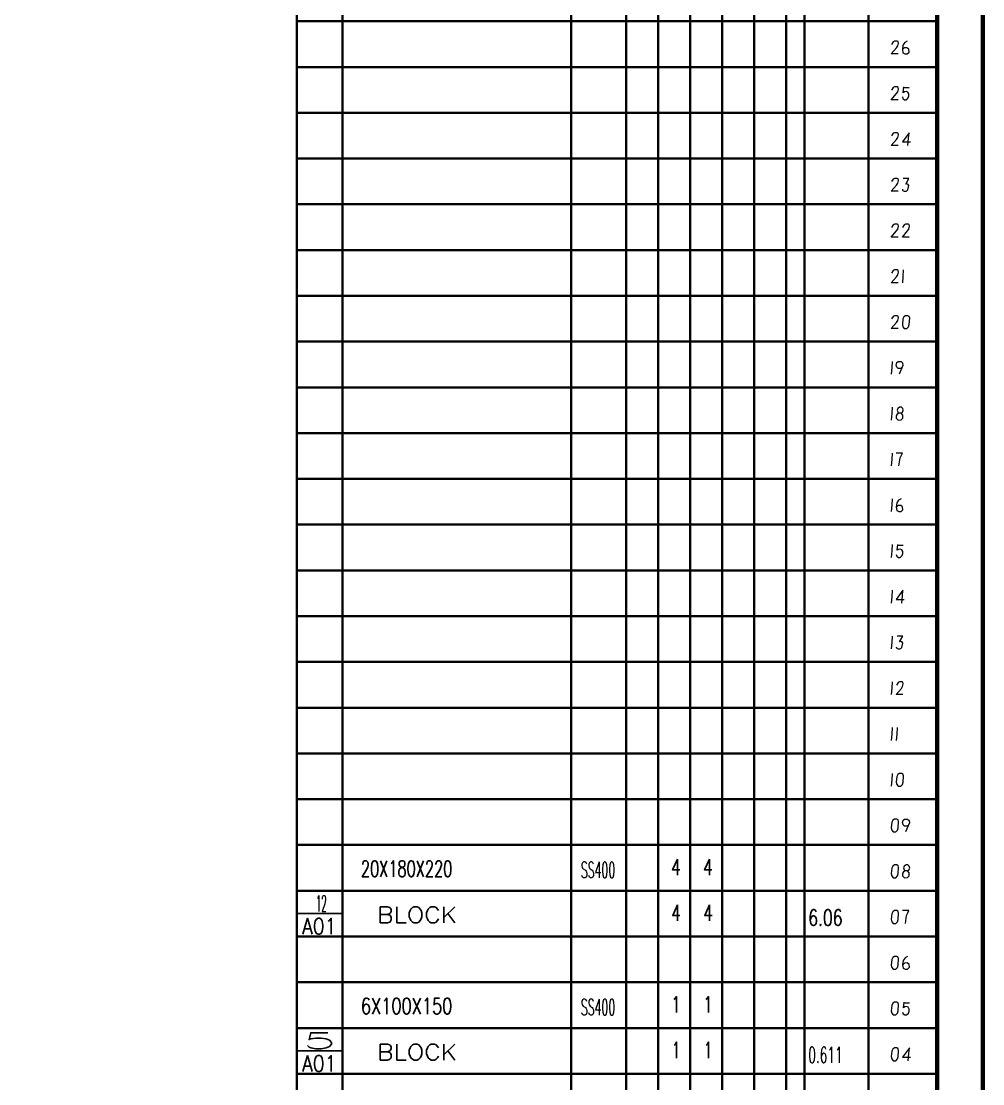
# Model space of a CAD drawing. Header units: millimetres. Extents: x 1333 to 104182, y -62616 to -5704.
# Drawn here: x 43366.6 to 43576.9, y -62389 to -62156.8 of the extents above; entities that cross this region are included whole.
import ezdxf
from ezdxf.enums import TextEntityAlignment as Align

# ---------------------------------------------------------------- set-up
doc = ezdxf.new("R2010")
doc.units = ezdxf.units.MM
doc.header["$LTSCALE"] = 0.5
for name, color, linetype in [('08', 1, 'Continuous'), ('11', 3, 'Continuous'), ('SHM_LABEL', 40, 'Continuous')]:
    doc.layers.add(name, color=color, linetype=linetype)
doc.styles.get("Standard").update_dxf_attribs({"font": 'simplex.shx'})

# ---------------------------------------------------------------- blocks, each defined once
blk = doc.blocks.new('D')
at = {"color": 7, "lineweight": 35, "ltscale": 0.25}
for p, q in [((54076.08, -14049.04), (54076.08, -14069.04)), ((54096.08, -14049.04), (54096.08, -14069.04)), ((54196.08, -14049.04), (54196.08, -14069.04)), ((54220.08, -14049.04), (54220.08, -14069.04)), ((54234.08, -14069.04), (54234.08, -14049.04)), ((54248.08, -14069.04), (54248.08, -14049.04)), ((54262.08, -14069.04), (54262.08, -14049.04)), ((54276.08, -14049.04), (54276.08, -14069.04)), ((54290.08, -14069.04), (54290.08, -14049.04)), ((54298.08, -14069.04), (54298.08, -14049.04)), ((54326.08, -14049.04), (54326.08, -14069.04))]:
    blk.add_line(p, q, dxfattribs=at)
at = {"color": 7, "lineweight": 35}
for p, q in [((54356.08, -14049.04), (54076.08, -14049.04)), ((54356.08, -14069.04), (54076.08, -14069.04))]:
    blk.add_line(p, q, dxfattribs=at)
blk = doc.blocks.new('arwear')
at = {"layer": '08', "color": 3, "xscale": 0.5, "yscale": 0.5, "zscale": 0.5}
for p in [(26347.04, -5282.51), (26347.04, -5292.51), (26347.04, -5302.51), (26347.04, -5312.51), (26347.04, -5322.51), (26347.04, -5332.51), (26347.04, -5342.51), (26347.04, -5352.51), (26347.04, -5362.51), (26347.04, -5372.51), (26347.04, -5382.51), (26347.04, -5392.51), (26347.04, -5402.51), (26347.04, -5412.51), (26347.04, -5422.51), (26347.04, -5432.51), (26347.04, -5442.51), (26347.04, -5452.51), (26347.04, -5462.51), (26347.04, -5472.51), (26347.04, -5482.51), (26347.04, -5492.51), (26347.04, -5502.51), (26347.04, -5512.51), (26347.04, -5522.51), (26347.04, -5532.51), (26347.04, -5542.51), (26347.04, -5552.51), (26347.04, -5562.51), (26347.04, -5572.51), (26347.04, -5582.51), (26347.04, -5592.51)]:
    blk.add_blockref('D', p, dxfattribs=at)
blk = doc.blocks.new('999')
at = {"color": 7, "lineweight": 70}
for p, q in [((75924.98, -10161.12), (75924.98, -11943.12)), ((75894.98, -10191.12), (75894.98, -11913.12))]:
    blk.add_line(p, q, dxfattribs=at)
at = {"color": 7, "lineweight": 35, "ltscale": 0.25}
for p, q in [((75474.98, -10491.12), (75474.98, -10671.12)), ((75504.98, -10491.12), (75504.98, -10671.12)), ((75654.98, -10491.12), (75654.98, -10671.12)), ((75690.98, -10491.12), (75690.98, -10671.12)), ((75711.98, -10671.12), (75711.98, -10491.12)), ((75732.98, -10671.12), (75732.98, -10491.12)), ((75753.98, -10671.12), (75753.98, -10491.12)), ((75774.98, -10491.12), (75774.98, -10671.12)), ((75795.98, -10671.12), (75795.98, -10491.12)), ((75807.98, -10671.12), (75807.98, -10491.12)), ((75849.98, -10611.12), (75849.98, -10641.12)), ((75894.98, -10641.12), (75894.98, -10611.12)), ((75474.98, -10641.12), (75474.98, -10821.12)), ((75474.98, -10641.12), (75474.98, -10821.12)), ((75504.98, -10641.12), (75504.98, -10821.12)), ((75504.98, -10641.12), (75504.98, -10821.12)), ((75654.98, -10641.12), (75654.98, -10821.12)), ((75654.98, -10641.12), (75654.98, -10821.12)), ((75690.98, -10641.12), (75690.98, -10821.12)), ((75690.98, -10641.12), (75690.98, -10821.12)), ((75711.98, -10821.12), (75711.98, -10641.12)), ((75711.98, -10821.12), (75711.98, -10641.12)), ((75732.98, -10821.12), (75732.98, -10641.12)), ((75732.98, -10821.12), (75732.98, -10641.12)), ((75753.98, -10821.12), (75753.98, -10641.12)), ((75753.98, -10821.12), (75753.98, -10641.12)), ((75774.98, -10641.12), (75774.98, -10821.12)), ((75774.98, -10641.12), (75774.98, -10821.12)), ((75795.98, -10821.12), (75795.98, -10641.12)), ((75807.98, -10821.12), (75807.98, -10641.12)), ((75849.98, -10641.12), (75849.98, -10671.12)), ((75894.98, -10671.12), (75894.98, -10641.12)), ((75849.98, -10671.12), (75849.98, -10701.12)), ((75894.98, -10701.12), (75894.98, -10671.12)), ((75849.98, -10701.12), (75849.98, -10731.12)), ((75894.98, -10731.12), (75894.98, -10701.12)), ((75474.98, -10731.12), (75474.98, -10971.12)), ((75474.98, -10731.12), (75474.98, -10971.12)), ((75474.98, -10731.12), (75474.98, -10821.12)), ((75474.98, -10731.12), (75474.98, -10761.12)), ((75474.98, -10731.12), (75474.98, -10821.12)), ((75474.98, -10731.12), (75474.98, -10761.12)), ((75504.98, -10731.12), (75504.98, -10971.12)), ((75504.98, -10731.12), (75504.98, -10971.12)), ((75504.98, -10731.12), (75504.98, -10821.12)), ((75504.98, -10731.12), (75504.98, -10761.12)), ((75504.98, -10731.12), (75504.98, -10821.12)), ((75504.98, -10731.12), (75504.98, -10761.12)), ((75654.98, -10731.12), (75654.98, -10971.12)), ((75654.98, -10731.12), (75654.98, -10971.12)), ((75654.98, -10731.12), (75654.98, -10821.12)), ((75654.98, -10731.12), (75654.98, -10761.12)), ((75654.98, -10731.12), (75654.98, -10821.12)), ((75654.98, -10731.12), (75654.98, -10761.12)), ((75690.98, -10731.12), (75690.98, -10821.12)), ((75690.98, -10731.12), (75690.98, -10821.12)), ((75711.98, -11211.12), (75711.98, -10731.12)), ((75711.98, -10821.12), (75711.98, -10731.12)), ((75711.98, -10821.12), (75711.98, -10731.12)), ((75732.98, -11211.12), (75732.98, -10731.12)), ((75732.98, -10821.12), (75732.98, -10731.12)), ((75732.98, -10821.12), (75732.98, -10731.12)), ((75753.98, -11211.12), (75753.98, -10731.12)), ((75753.98, -10821.12), (75753.98, -10731.12)), ((75753.98, -10761.12), (75753.98, -10731.12)), ((75753.98, -10821.12), (75753.98, -10731.12)), ((75753.98, -10761.12), (75753.98, -10731.12)), ((75774.98, -10731.12), (75774.98, -11211.12)), ((75774.98, -10731.12), (75774.98, -10821.12)), ((75774.98, -10731.12), (75774.98, -10821.12)), ((75795.98, -10821.12), (75795.98, -10731.12)), ((75849.98, -10731.12), (75849.98, -10761.12)), ((75894.98, -10761.12), (75894.98, -10731.12)), ((75849.98, -10761.12), (75849.98, -10791.12)), ((75894.98, -10791.12), (75894.98, -10761.12)), ((75795.98, -10821.12), (75795.98, -10791.12)), ((75849.98, -10791.12), (75849.98, -10821.12)), ((75894.98, -10821.12), (75894.98, -10791.12)), ((75474.98, -10821.12), (75474.98, -10851.12)), ((75474.98, -10821.12), (75474.98, -10851.12)), ((75474.98, -10821.12), (75474.98, -10851.12)), ((75474.98, -10821.12), (75474.98, -10851.12)), ((75504.98, -10821.12), (75504.98, -10851.12)), ((75504.98, -10821.12), (75504.98, -10851.12)), ((75504.98, -10821.12), (75504.98, -10851.12)), ((75504.98, -10821.12), (75504.98, -10851.12)), ((75654.98, -10821.12), (75654.98, -10851.12)), ((75654.98, -10821.12), (75654.98, -10851.12)), ((75654.98, -10821.12), (75654.98, -10851.12)), ((75654.98, -10821.12), (75654.98, -10851.12)), ((75690.98, -10821.12), (75690.98, -10851.12)), ((75690.98, -10821.12), (75690.98, -10851.12)), ((75690.98, -10821.12), (75690.98, -10851.12)), ((75690.98, -10821.12), (75690.98, -10851.12)), ((75711.98, -10851.12), (75711.98, -10821.12)), ((75711.98, -10851.12), (75711.98, -10821.12)), ((75711.98, -10851.12), (75711.98, -10821.12)), ((75711.98, -10851.12), (75711.98, -10821.12)), ((75732.98, -10851.12), (75732.98, -10821.12)), ((75732.98, -10851.12), (75732.98, -10821.12)), ((75732.98, -10851.12), (75732.98, -10821.12)), ((75732.98, -10851.12), (75732.98, -10821.12)), ((75753.98, -10851.12), (75753.98, -10821.12)), ((75753.98, -10851.12), (75753.98, -10821.12)), ((75753.98, -10851.12), (75753.98, -10821.12)), ((75753.98, -10851.12), (75753.98, -10821.12)), ((75774.98, -10821.12), (75774.98, -10851.12)), ((75774.98, -10821.12), (75774.98, -10851.12)), ((75774.98, -10821.12), (75774.98, -10851.12)), ((75774.98, -10821.12), (75774.98, -10851.12)), ((75795.98, -10851.12), (75795.98, -10821.12)), ((75795.98, -10851.12), (75795.98, -10821.12)), ((75807.98, -11061.12), (75807.98, -10821.12)), ((75807.98, -11061.12), (75807.98, -10821.12)), ((75807.98, -10911.12), (75807.98, -10821.12)), ((75849.98, -10821.12), (75849.98, -10851.12)), ((75894.98, -10851.12), (75894.98, -10821.12)), ((75795.98, -10881.12), (75795.98, -10851.12)), ((75795.98, -10881.12), (75795.98, -10851.12)), ((75795.98, -10881.12), (75795.98, -10851.12)), ((75807.98, -10911.12), (75807.98, -10851.12)), ((75849.98, -10851.12), (75849.98, -10881.12)), ((75894.98, -10881.12), (75894.98, -10851.12)), ((75807.98, -10911.12), (75807.98, -10881.12)), ((75807.98, -10911.12), (75807.98, -10881.12)), ((75849.98, -10881.12), (75849.98, -10911.12)), ((75894.98, -10911.12), (75894.98, -10881.12)), ((75849.98, -10911.12), (75849.98, -10941.12)), ((75894.98, -10941.12), (75894.98, -10911.12)), ((75807.98, -10971.12), (75807.98, -10941.12)), ((75807.98, -10971.12), (75807.98, -10941.12)), ((75849.98, -10941.12), (75849.98, -10971.12)), ((75894.98, -10971.12), (75894.98, -10941.12)), ((75474.98, -10971.12), (75474.98, -11241.12)), ((75474.98, -10971.12), (75474.98, -11241.12)), ((75654.98, -10971.12), (75654.98, -11211.12)), ((75654.98, -10971.12), (75654.98, -11031.12)), ((75654.98, -10971.12), (75654.98, -11211.12)), ((75654.98, -10971.12), (75654.98, -11031.12)), ((75690.98, -10971.12), (75690.98, -11241.12)), ((75690.98, -10971.12), (75690.98, -11241.12)), ((75795.98, -11211.12), (75795.98, -10971.12)), ((75807.98, -11001.12), (75807.98, -10971.12)), ((75807.98, -11001.12), (75807.98, -10971.12)), ((75849.98, -10971.12), (75849.98, -11001.12)), ((75894.98, -11001.12), (75894.98, -10971.12)), ((75474.98, -11001.12), (75474.98, -11061.12)), ((75474.98, -11001.12), (75474.98, -11061.12)), ((75474.98, -11001.12), (75474.98, -11031.12)), ((75690.98, -11001.12), (75690.98, -11031.12)), ((75690.98, -11001.12), (75690.98, -11031.12)), ((75711.98, -11031.12), (75711.98, -11001.12)), ((75711.98, -11031.12), (75711.98, -11001.12)), ((75732.98, -11031.12), (75732.98, -11001.12)), ((75732.98, -11031.12), (75732.98, -11001.12)), ((75753.98, -11031.12), (75753.98, -11001.12)), ((75753.98, -11031.12), (75753.98, -11001.12)), ((75774.98, -11001.12), (75774.98, -11031.12)), ((75774.98, -11001.12), (75774.98, -11031.12)), ((75849.98, -11001.12), (75849.98, -11031.12)), ((75894.98, -11031.12), (75894.98, -11001.12)), ((75654.98, -11031.12), (75654.98, -11061.12)), ((75654.98, -11031.12), (75654.98, -11061.12)), ((75690.98, -11031.12), (75690.98, -11061.12)), ((75690.98, -11031.12), (75690.98, -11061.12)), ((75711.98, -11061.12), (75711.98, -11031.12)), ((75711.98, -11061.12), (75711.98, -11031.12)), ((75732.98, -11061.12), (75732.98, -11031.12)), ((75732.98, -11061.12), (75732.98, -11031.12)), ((75753.98, -11061.12), (75753.98, -11031.12)), ((75753.98, -11061.12), (75753.98, -11031.12)), ((75774.98, -11031.12), (75774.98, -11061.12)), ((75774.98, -11031.12), (75774.98, -11061.12)), ((75795.98, -11061.12), (75795.98, -11031.12)), ((75807.98, -11061.12), (75807.98, -11031.12)), ((75807.98, -11061.12), (75807.98, -11031.12)), ((75849.98, -11031.12), (75849.98, -11061.12)), ((75894.98, -11061.12), (75894.98, -11031.12)), ((75474.98, -11051.12), (75474.98, -11211.12)), ((75474.98, -11051.12), (75474.98, -11211.12)), ((75474.98, -11061.12), (75474.98, -11091.12)), ((75474.98, -11061.12), (75474.98, -11091.12)), ((75474.98, -11061.12), (75474.98, -11091.12)), ((75474.98, -11061.12), (75474.98, -11091.12)), ((75504.98, -11061.12), (75504.98, -11211.12)), ((75504.98, -11061.12), (75504.98, -11211.12)), ((75654.98, -11061.12), (75654.98, -11211.12)), ((75654.98, -11061.12), (75654.98, -11091.12)), ((75654.98, -11061.12), (75654.98, -11091.12)), ((75654.98, -11061.12), (75654.98, -11211.12)), ((75654.98, -11061.12), (75654.98, -11091.12)), ((75654.98, -11061.12), (75654.98, -11091.12)), ((75690.98, -11061.12), (75690.98, -11211.12)), ((75690.98, -11061.12), (75690.98, -11091.12)), ((75690.98, -11061.12), (75690.98, -11091.12)), ((75690.98, -11061.12), (75690.98, -11211.12)), ((75690.98, -11061.12), (75690.98, -11091.12)), ((75690.98, -11061.12), (75690.98, -11091.12)), ((75711.98, -11211.12), (75711.98, -11061.12)), ((75711.98, -11091.12), (75711.98, -11061.12)), ((75711.98, -11091.12), (75711.98, -11061.12)), ((75711.98, -11211.12), (75711.98, -11061.12)), ((75711.98, -11091.12), (75711.98, -11061.12)), ((75711.98, -11091.12), (75711.98, -11061.12)), ((75732.98, -11211.12), (75732.98, -11061.12)), ((75732.98, -11091.12), (75732.98, -11061.12)), ((75732.98, -11091.12), (75732.98, -11061.12)), ((75732.98, -11211.12), (75732.98, -11061.12)), ((75732.98, -11091.12), (75732.98, -11061.12)), ((75732.98, -11091.12), (75732.98, -11061.12)), ((75753.98, -11211.12), (75753.98, -11061.12)), ((75753.98, -11091.12), (75753.98, -11061.12)), ((75753.98, -11091.12), (75753.98, -11061.12)), ((75753.98, -11211.12), (75753.98, -11061.12)), ((75753.98, -11091.12), (75753.98, -11061.12)), ((75753.98, -11091.12), (75753.98, -11061.12)), ((75774.98, -11061.12), (75774.98, -11211.12)), ((75774.98, -11061.12), (75774.98, -11091.12)), ((75774.98, -11061.12), (75774.98, -11091.12)), ((75774.98, -11061.12), (75774.98, -11211.12)), ((75774.98, -11061.12), (75774.98, -11091.12)), ((75774.98, -11061.12), (75774.98, -11091.12)), ((75795.98, -11211.12), (75795.98, -11061.12)), ((75795.98, -11091.12), (75795.98, -11061.12)), ((75795.98, -11091.12), (75795.98, -11061.12)), ((75807.98, -11301.12), (75807.98, -11061.12)), ((75807.98, -11091.12), (75807.98, -11061.12)), ((75849.98, -11061.12), (75849.98, -11091.12)), ((75894.98, -11091.12), (75894.98, -11061.12)), ((75474.98, -11091.12), (75474.98, -11121.12)), ((75474.98, -11091.12), (75474.98, -11121.12)), ((75654.98, -11091.12), (75654.98, -11121.12)), ((75654.98, -11091.12), (75654.98, -11121.12)), ((75690.98, -11091.12), (75690.98, -11121.12)), ((75690.98, -11091.12), (75690.98, -11121.12)), ((75711.98, -11121.12), (75711.98, -11091.12)), ((75711.98, -11121.12), (75711.98, -11091.12)), ((75732.98, -11121.12), (75732.98, -11091.12)), ((75732.98, -11121.12), (75732.98, -11091.12)), ((75753.98, -11121.12), (75753.98, -11091.12)), ((75753.98, -11121.12), (75753.98, -11091.12)), ((75774.98, -11091.12), (75774.98, -11121.12)), ((75774.98, -11091.12), (75774.98, -11121.12)), ((75795.98, -11121.12), (75795.98, -11091.12)), ((75807.98, -11121.12), (75807.98, -11091.12)), ((75849.98, -11091.12), (75849.98, -11121.12)), ((75894.98, -11121.12), (75894.98, -11091.12)), ((75474.98, -11121.12), (75474.98, -11151.12)), ((75474.98, -11121.12), (75474.98, -11151.12)), ((75504.98, -11121.12), (75504.98, -11151.12)), ((75504.98, -11121.12), (75504.98, -11151.12)), ((75654.98, -11121.12), (75654.98, -11151.12)), ((75654.98, -11121.12), (75654.98, -11151.12)), ((75690.98, -11121.12), (75690.98, -11151.12)), ((75690.98, -11121.12), (75690.98, -11151.12)), ((75711.98, -11151.12), (75711.98, -11121.12)), ((75711.98, -11151.12), (75711.98, -11121.12)), ((75732.98, -11151.12), (75732.98, -11121.12)), ((75732.98, -11151.12), (75732.98, -11121.12)), ((75753.98, -11151.12), (75753.98, -11121.12)), ((75753.98, -11151.12), (75753.98, -11121.12)), ((75774.98, -11121.12), (75774.98, -11151.12)), ((75774.98, -11121.12), (75774.98, -11151.12)), ((75795.98, -11151.12), (75795.98, -11121.12)), ((75807.98, -11151.12), (75807.98, -11121.12)), ((75849.98, -11121.12), (75849.98, -11151.12)), ((75894.98, -11151.12), (75894.98, -11121.12)), ((75807.98, -11301.12), (75807.98, -11151.12)), ((75807.98, -11181.12), (75807.98, -11151.12)), ((75807.98, -11181.12), (75807.98, -11151.12)), ((75849.98, -11151.12), (75849.98, -11181.12)), ((75894.98, -11181.12), (75894.98, -11151.12)), ((75474.98, -11181.12), (75474.98, -11211.12)), ((75474.98, -11181.12), (75474.98, -11211.12)), ((75504.98, -11181.12), (75504.98, -11211.12)), ((75504.98, -11181.12), (75504.98, -11211.12)), ((75654.98, -11181.12), (75654.98, -11211.12)), ((75654.98, -11181.12), (75654.98, -11211.12)), ((75654.98, -11181.12), (75654.98, -11211.12)), ((75654.98, -11181.12), (75654.98, -11211.12)), ((75690.98, -11181.12), (75690.98, -11211.12)), ((75690.98, -11181.12), (75690.98, -11211.12)), ((75711.98, -11211.12), (75711.98, -11181.12)), ((75711.98, -11211.12), (75711.98, -11181.12)), ((75732.98, -11211.12), (75732.98, -11181.12)), ((75732.98, -11211.12), (75732.98, -11181.12)), ((75753.98, -11211.12), (75753.98, -11181.12)), ((75753.98, -11211.12), (75753.98, -11181.12)), ((75774.98, -11181.12), (75774.98, -11211.12)), ((75774.98, -11181.12), (75774.98, -11211.12)), ((75795.98, -11211.12), (75795.98, -11181.12)), ((75795.98, -11211.12), (75795.98, -11181.12)), ((75807.98, -11211.12), (75807.98, -11181.12)), ((75849.98, -11181.12), (75849.98, -11211.12)), ((75894.98, -11211.12), (75894.98, -11181.12)), ((75474.98, -11211.12), (75474.98, -11241.12)), ((75474.98, -11211.12), (75474.98, -11241.12)), ((75504.98, -11211.12), (75504.98, -11241.12)), ((75504.98, -11211.12), (75504.98, -11241.12)), ((75654.98, -11211.12), (75654.98, -11241.12)), ((75654.98, -11211.12), (75654.98, -11241.12)), ((75690.98, -11211.12), (75690.98, -11241.12)), ((75690.98, -11211.12), (75690.98, -11241.12)), ((75711.98, -11241.12), (75711.98, -11211.12)), ((75711.98, -11241.12), (75711.98, -11211.12)), ((75732.98, -11241.12), (75732.98, -11211.12)), ((75732.98, -11241.12), (75732.98, -11211.12)), ((75753.98, -11241.12), (75753.98, -11211.12)), ((75753.98, -11241.12), (75753.98, -11211.12)), ((75774.98, -11211.12), (75774.98, -11241.12)), ((75774.98, -11211.12), (75774.98, -11241.12)), ((75795.98, -11241.12), (75795.98, -11211.12)), ((75795.98, -11241.12), (75795.98, -11211.12)), ((75807.98, -11241.12), (75807.98, -11211.12)), ((75849.98, -11211.12), (75849.98, -11241.12)), ((75894.98, -11241.12), (75894.98, -11211.12)), ((75474.98, -11241.12), (75474.98, -11271.12)), ((75474.98, -11241.12), (75474.98, -11271.12)), ((75504.98, -11241.12), (75504.98, -11271.12)), ((75504.98, -11241.12), (75504.98, -11271.12)), ((75654.98, -11241.12), (75654.98, -11271.12)), ((75654.98, -11241.12), (75654.98, -11271.12)), ((75690.98, -11241.12), (75690.98, -11271.12)), ((75690.98, -11241.12), (75690.98, -11271.12)), ((75711.98, -11271.12), (75711.98, -11241.12)), ((75711.98, -11271.12), (75711.98, -11241.12)), ((75732.98, -11271.12), (75732.98, -11241.12)), ((75732.98, -11271.12), (75732.98, -11241.12)), ((75753.98, -11271.12), (75753.98, -11241.12)), ((75753.98, -11271.12), (75753.98, -11241.12)), ((75774.98, -11241.12), (75774.98, -11271.12)), ((75774.98, -11241.12), (75774.98, -11271.12)), ((75795.98, -11271.12), (75795.98, -11241.12)), ((75795.98, -11271.12), (75795.98, -11241.12)), ((75849.98, -11241.12), (75849.98, -11271.12)), ((75894.98, -11271.12), (75894.98, -11241.12)), ((75474.98, -11271.12), (75474.98, -11301.12)), ((75474.98, -11271.12), (75474.98, -11301.12)), ((75504.98, -11271.12), (75504.98, -11301.12)), ((75504.98, -11271.12), (75504.98, -11301.12)), ((75654.98, -11271.12), (75654.98, -11301.12)), ((75654.98, -11271.12), (75654.98, -11301.12)), ((75690.98, -11271.12), (75690.98, -11301.12)), ((75690.98, -11271.12), (75690.98, -11301.12)), ((75711.98, -11301.12), (75711.98, -11271.12)), ((75711.98, -11301.12), (75711.98, -11271.12)), ((75732.98, -11301.12), (75732.98, -11271.12)), ((75732.98, -11301.12), (75732.98, -11271.12)), ((75753.98, -11301.12), (75753.98, -11271.12)), ((75753.98, -11301.12), (75753.98, -11271.12)), ((75774.98, -11271.12), (75774.98, -11301.12)), ((75774.98, -11271.12), (75774.98, -11301.12)), ((75795.98, -11301.12), (75795.98, -11271.12)), ((75795.98, -11301.12), (75795.98, -11271.12)), ((75807.98, -11301.12), (75807.98, -11271.12)), ((75807.98, -11301.12), (75807.98, -11271.12)), ((75849.98, -11271.12), (75849.98, -11301.12)), ((75894.98, -11301.12), (75894.98, -11271.12)), ((75474.98, -11301.12), (75474.98, -11331.12)), ((75474.98, -11301.12), (75474.98, -11331.12)), ((75504.98, -11301.12), (75504.98, -11331.12)), ((75504.98, -11301.12), (75504.98, -11331.12)), ((75654.98, -11301.12), (75654.98, -11391.12)), ((75654.98, -11301.12), (75654.98, -11331.12)), ((75654.98, -11301.12), (75654.98, -11331.12)), ((75690.98, -11301.12), (75690.98, -11331.12)), ((75690.98, -11301.12), (75690.98, -11331.12)), ((75711.98, -11391.12), (75711.98, -11301.12)), ((75711.98, -11331.12), (75711.98, -11301.12)), ((75711.98, -11331.12), (75711.98, -11301.12)), ((75732.98, -11391.12), (75732.98, -11301.12)), ((75732.98, -11331.12), (75732.98, -11301.12)), ((75732.98, -11331.12), (75732.98, -11301.12)), ((75753.98, -11391.12), (75753.98, -11301.12)), ((75753.98, -11331.12), (75753.98, -11301.12)), ((75753.98, -11331.12), (75753.98, -11301.12)), ((75774.98, -11301.12), (75774.98, -11391.12)), ((75774.98, -11301.12), (75774.98, -11331.12)), ((75774.98, -11301.12), (75774.98, -11331.12)), ((75795.98, -11331.12), (75795.98, -11301.12)), ((75795.98, -11331.12), (75795.98, -11301.12)), ((75807.98, -11331.12), (75807.98, -11301.12)), ((75807.98, -11331.12), (75807.98, -11301.12)), ((75849.98, -11301.12), (75849.98, -11331.12)), ((75894.98, -11331.12), (75894.98, -11301.12)), ((75474.98, -11331.12), (75474.98, -11391.12)), ((75504.98, -11331.12), (75504.98, -11391.12)), ((75690.98, -11331.12), (75690.98, -11391.12)), ((75795.98, -11391.12), (75795.98, -11331.12)), ((75795.98, -11361.12), (75795.98, -11331.12)), ((75807.98, -11391.12), (75807.98, -11331.12)), ((75807.98, -11361.12), (75807.98, -11331.12)), ((75849.98, -11331.12), (75849.98, -11361.12)), ((75894.98, -11361.12), (75894.98, -11331.12))]:
    blk.add_line(p, q, dxfattribs=at)
at = {"color": 7, "lineweight": 35}
for p, q in [((75894.98, -10641.12), (75474.98, -10641.12)), ((75894.98, -10671.12), (75474.98, -10671.12)), ((75894.98, -10701.12), (75474.98, -10701.12)), ((75894.98, -10731.12), (75474.98, -10731.12)), ((75894.98, -10761.12), (75474.98, -10761.12)), ((75894.98, -10791.12), (75474.98, -10791.12)), ((75894.98, -10821.12), (75474.98, -10821.12)), ((75894.98, -10851.12), (75474.98, -10851.12)), ((75894.98, -10881.12), (75474.98, -10881.12)), ((75894.98, -10911.12), (75474.98, -10911.12)), ((75894.98, -10941.12), (75474.98, -10941.12)), ((75894.98, -10971.12), (75474.98, -10971.12)), ((75504.98, -10971.12), (75504.98, -11241.12)), ((75504.98, -10971.12), (75504.98, -11241.12)), ((75894.98, -11001.12), (75474.98, -11001.12)), ((75894.98, -11031.12), (75474.98, -11031.12)), ((75894.98, -11061.12), (75474.98, -11061.12)), ((75894.98, -11091.12), (75474.98, -11091.12)), ((75894.98, -11121.12), (75474.98, -11121.12)), ((75894.98, -11151.12), (75474.98, -11151.12)), ((75894.98, -11181.12), (75474.98, -11181.12)), ((75894.98, -11211.12), (75474.98, -11211.12)), ((75894.98, -11241.12), (75474.98, -11241.12)), ((75894.98, -11271.12), (75474.98, -11271.12)), ((75894.98, -11301.12), (75474.98, -11301.12)), ((75894.98, -11331.12), (75474.98, -11331.12))]:
    blk.add_line(p, q, dxfattribs=at)
at = {"color": 7, "lineweight": 13}
for points in [[(75869.39, -10662.57), (75864.98, -10662.57), (75868.34, -10658.58), (75869.18, -10657.32), (75869.6, -10655.54), (75869.39, -10654.49), (75868.86, -10654.17), (75867.08, -10654.17), (75866.13, -10654.59), (75865.08, -10656.27)], [(75875.37, -10654.17), (75873.8, -10655.12), (75872.64, -10656.9), (75872.22, -10659.63), (75872.54, -10661.84), (75873.9, -10662.57), (75875.37, -10662.57), (75876.63, -10661.31), (75876.42, -10659.42), (75875.16, -10658.48), (75873.48, -10658.58), (75872.33, -10659.74)], [(75869.39, -10692.57), (75864.98, -10692.57), (75868.34, -10688.58), (75869.18, -10687.32), (75869.6, -10685.54), (75869.39, -10684.49), (75868.86, -10684.17), (75867.08, -10684.17), (75866.13, -10684.59), (75865.08, -10686.27)], [(75872.22, -10690.68), (75872.64, -10691.84), (75873.59, -10692.57), (75874.85, -10692.57), (75876.11, -10691.31), (75876.53, -10690.05), (75876.53, -10688.69), (75875.9, -10687.53), (75874.74, -10687.11), (75873.59, -10687.32), (75872.85, -10687.95), (75873.27, -10684.17)], [(75873.27, -10684.59), (75876.74, -10684.59)], [(75869.39, -10722.57), (75864.98, -10722.57), (75868.34, -10718.58), (75869.18, -10717.32), (75869.6, -10715.54), (75869.39, -10714.49), (75868.86, -10714.17), (75867.08, -10714.17), (75866.13, -10714.59), (75865.08, -10716.27)], [(75875.9, -10722.57), (75876.32, -10717.85), (75876.63, -10714.17), (75872.22, -10720.26), (75877.47, -10720.26)], [(75869.39, -10752.57), (75864.98, -10752.57), (75868.34, -10748.58), (75869.18, -10747.32), (75869.6, -10745.54), (75869.39, -10744.49), (75868.86, -10744.17), (75867.08, -10744.17), (75866.13, -10744.59), (75865.08, -10746.27)], [(75872.22, -10751.21), (75872.43, -10751.84), (75872.75, -10752.36), (75873.38, -10752.57), (75874.64, -10752.57), (75875.16, -10752.26), (75875.9, -10751.63), (75876.53, -10748.79), (75876.11, -10748.06), (75875.27, -10747.64), (75874.43, -10747.85), (75876.53, -10744.17), (75872.75, -10744.17)], [(75869.39, -10782.57), (75864.98, -10782.57), (75868.34, -10778.58), (75869.18, -10777.32), (75869.6, -10775.54), (75869.39, -10774.49), (75868.86, -10774.17), (75867.08, -10774.17), (75866.13, -10774.59), (75865.08, -10776.27)], [(75876.63, -10782.57), (75872.22, -10782.57), (75875.58, -10778.58), (75876.42, -10777.32), (75876.84, -10775.54), (75876.63, -10774.49), (75876.11, -10774.17), (75874.32, -10774.17), (75873.38, -10774.59), (75872.33, -10776.27)], [(75869.39, -10812.57), (75864.98, -10812.57), (75868.34, -10808.58), (75869.18, -10807.32), (75869.6, -10805.54), (75869.39, -10804.49), (75868.86, -10804.17), (75867.08, -10804.17), (75866.13, -10804.59), (75865.08, -10806.27)], [(75872.85, -10804.17), (75872.54, -10808.37), (75872.22, -10812.57)], [(75869.39, -10842.57), (75864.98, -10842.57), (75868.34, -10838.58), (75869.18, -10837.32), (75869.6, -10835.54), (75869.39, -10834.49), (75868.86, -10834.17), (75867.08, -10834.17), (75866.13, -10834.59), (75865.08, -10836.27)], [(75865.61, -10864.17), (75865.29, -10868.37), (75864.98, -10872.57)], [(75872.01, -10868.27), (75870.86, -10868.69), (75869.39, -10868.69), (75868.55, -10867.85), (75868.23, -10866.48), (75868.65, -10864.91), (75869.49, -10864.17), (75871.38, -10864.17), (75872.43, -10865.12), (75872.64, -10866.69), (75870.12, -10872.57)], [(75865.61, -10894.17), (75865.29, -10898.37), (75864.98, -10902.57)], [(75871.49, -10898.06), (75872.12, -10897.74), (75872.85, -10896.38), (75872.54, -10894.91), (75871.7, -10894.17), (75870.44, -10894.17), (75869.18, -10894.91), (75868.86, -10896.17), (75869.28, -10897.32), (75869.91, -10898.06)], [(75865.61, -10924.17), (75865.29, -10928.37), (75864.98, -10932.57)], [(75870.02, -10932.57), (75870.86, -10927.43), (75871.59, -10925.54), (75872.33, -10924.17), (75868.23, -10924.17)], [(75865.61, -10954.17), (75865.29, -10958.37), (75864.98, -10962.57)], [(75871.38, -10954.17), (75869.81, -10955.12), (75868.65, -10956.9), (75868.23, -10959.63), (75868.55, -10961.84), (75869.91, -10962.57), (75871.38, -10962.57), (75872.64, -10961.31), (75872.43, -10959.42), (75871.17, -10958.48), (75869.49, -10958.58), (75868.34, -10959.74)], [(75865.61, -10984.17), (75865.29, -10988.37), (75864.98, -10992.57)], [(75868.23, -10990.68), (75868.65, -10991.84), (75869.6, -10992.57), (75870.86, -10992.57), (75872.12, -10991.31), (75872.54, -10990.05), (75872.54, -10988.69), (75871.91, -10987.53), (75870.75, -10987.11), (75869.6, -10987.32), (75868.86, -10987.95), (75869.28, -10984.17)], [(75869.28, -10984.59), (75872.75, -10984.59)], [(75865.61, -11014.17), (75865.29, -11018.37), (75864.98, -11022.57)], [(75871.91, -11022.57), (75872.33, -11017.85), (75872.64, -11014.17), (75868.23, -11020.26), (75873.48, -11020.26)], [(75865.61, -11044.17), (75865.29, -11048.37), (75864.98, -11052.57)], [(75868.23, -11051.21), (75868.44, -11051.84), (75868.76, -11052.36), (75869.39, -11052.57), (75870.65, -11052.57), (75871.17, -11052.26), (75871.91, -11051.63), (75872.54, -11048.79), (75872.12, -11048.06), (75871.28, -11047.64), (75870.44, -11047.85), (75872.54, -11044.17), (75868.76, -11044.17)], [(75865.61, -11074.17), (75865.29, -11078.37), (75864.98, -11082.57)], [(75872.64, -11082.57), (75868.23, -11082.57), (75871.59, -11078.58), (75872.43, -11077.32), (75872.85, -11075.54), (75872.64, -11074.49), (75872.12, -11074.17), (75870.33, -11074.17), (75869.39, -11074.59), (75868.34, -11076.27)], [(75865.61, -11104.17), (75865.29, -11108.37), (75864.98, -11112.57)], [(75868.86, -11104.17), (75868.55, -11108.37), (75868.23, -11112.57)], [(75865.61, -11134.17), (75865.29, -11138.37), (75864.98, -11142.57)], [(75876.21, -11168.27), (75875.06, -11168.69), (75873.59, -11168.69), (75872.75, -11167.85), (75872.43, -11166.48), (75872.85, -11164.91), (75873.69, -11164.17), (75875.58, -11164.17), (75876.63, -11165.12), (75876.84, -11166.69), (75874.32, -11172.57)], [(75875.69, -11198.06), (75876.32, -11197.74), (75877.05, -11196.38), (75876.74, -11194.91), (75875.9, -11194.17), (75874.64, -11194.17), (75873.38, -11194.91), (75873.06, -11196.17), (75873.48, -11197.32), (75874.11, -11198.06)], [(75874.22, -11232.57), (75875.06, -11227.43), (75875.79, -11225.54), (75876.53, -11224.17), (75872.43, -11224.17)], [(75875.58, -11254.17), (75874.01, -11255.12), (75872.85, -11256.9), (75872.43, -11259.63), (75872.75, -11261.84), (75874.11, -11262.57), (75875.58, -11262.57), (75876.84, -11261.31), (75876.63, -11259.42), (75875.37, -11258.48), (75873.69, -11258.58), (75872.54, -11259.74)], [(75872.43, -11290.68), (75872.85, -11291.84), (75873.8, -11292.57), (75875.06, -11292.57), (75876.32, -11291.31), (75876.74, -11290.05), (75876.74, -11288.69), (75876.11, -11287.53), (75874.95, -11287.11), (75873.8, -11287.32), (75873.06, -11287.95), (75873.48, -11284.17)], [(75873.48, -11284.59), (75876.95, -11284.59)], [(75876.11, -11322.57), (75876.53, -11317.85), (75876.84, -11314.17), (75872.43, -11320.26), (75877.68, -11320.26)]]:
    blk.add_lwpolyline(points, dxfattribs=at)
for points in [[(75875.27, -10842.57), (75876.21, -10841.42), (75876.74, -10839.95), (75877.05, -10835.75), (75876.63, -10834.7), (75875.79, -10834.17), (75874.22, -10834.17), (75873.27, -10834.91), (75872.64, -10836.27), (75872.22, -10839.84), (75872.54, -10841.42), (75873.48, -10842.57)], [(75869.49, -10902.57), (75871.38, -10902.47), (75872.54, -10901.31), (75872.54, -10899.42), (75871.49, -10898.06), (75869.91, -10898.06), (75868.86, -10898.69), (75868.23, -10899.74), (75868.23, -10901.31)], [(75871.28, -11142.57), (75872.22, -11141.42), (75872.75, -11139.95), (75873.06, -11135.75), (75872.64, -11134.7), (75871.8, -11134.17), (75870.23, -11134.17), (75869.28, -11134.91), (75868.65, -11136.27), (75868.23, -11139.84), (75868.55, -11141.42), (75869.49, -11142.57)], [(75868.02, -11172.57), (75868.97, -11171.42), (75869.49, -11169.95), (75869.81, -11165.75), (75869.39, -11164.7), (75868.55, -11164.17), (75866.97, -11164.17), (75866.03, -11164.91), (75865.4, -11166.27), (75864.98, -11169.84), (75865.29, -11171.42), (75866.24, -11172.57)], [(75868.02, -11202.57), (75868.97, -11201.42), (75869.49, -11199.95), (75869.81, -11195.75), (75869.39, -11194.7), (75868.55, -11194.17), (75866.97, -11194.17), (75866.03, -11194.91), (75865.4, -11196.27), (75864.98, -11199.84), (75865.29, -11201.42), (75866.24, -11202.57)], [(75873.69, -11202.57), (75875.58, -11202.47), (75876.74, -11201.31), (75876.74, -11199.42), (75875.69, -11198.06), (75874.11, -11198.06), (75873.06, -11198.69), (75872.43, -11199.74), (75872.43, -11201.31)], [(75868.02, -11232.57), (75868.97, -11231.42), (75869.49, -11229.95), (75869.81, -11225.75), (75869.39, -11224.7), (75868.55, -11224.17), (75866.97, -11224.17), (75866.03, -11224.91), (75865.4, -11226.27), (75864.98, -11229.84), (75865.29, -11231.42), (75866.24, -11232.57)], [(75868.02, -11262.57), (75868.97, -11261.42), (75869.49, -11259.95), (75869.81, -11255.75), (75869.39, -11254.7), (75868.55, -11254.17), (75866.97, -11254.17), (75866.03, -11254.91), (75865.4, -11256.27), (75864.98, -11259.84), (75865.29, -11261.42), (75866.24, -11262.57)], [(75868.02, -11292.57), (75868.97, -11291.42), (75869.49, -11289.95), (75869.81, -11285.75), (75869.39, -11284.7), (75868.55, -11284.17), (75866.97, -11284.17), (75866.03, -11284.91), (75865.4, -11286.27), (75864.98, -11289.84), (75865.29, -11291.42), (75866.24, -11292.57)], [(75868.02, -11322.57), (75868.97, -11321.42), (75869.49, -11319.95), (75869.81, -11315.75), (75869.39, -11314.7), (75868.55, -11314.17), (75866.97, -11314.17), (75866.03, -11314.91), (75865.4, -11316.27), (75864.98, -11319.84), (75865.29, -11321.42), (75866.24, -11322.57)]]:
    blk.add_lwpolyline(points, close=True, dxfattribs=at)
at = {"layer": '08', "color": 7}
for p, q in [((75690.98, -11001.12), (75690.98, -10851.12)), ((75795.98, -10971.12), (75795.98, -10881.12))]:
    blk.add_line(p, q, dxfattribs=at)

msp = doc.modelspace()

# ---------------------------------------------------------------- linework, layer by layer
at = {"color": 7, "lineweight": 70}
for p, q in [((43576.862, -61996.825), (43576.862, -62590.825)), ((43566.862, -62006.825), (43566.862, -62580.825))]:
    msp.add_line(p, q, dxfattribs=at)
at = {"color": 7, "lineweight": 35, "ltscale": 0.25}
for p, q in [((43566.862, -62166.825), (43566.862, -62156.825)), ((43566.862, -62176.825), (43566.862, -62166.825)), ((43566.862, -62346.825), (43566.862, -62336.825)), ((43566.862, -62356.825), (43566.862, -62346.825)), ((43566.862, -62366.825), (43566.862, -62356.825)), ((43566.862, -62376.825), (43566.862, -62366.825)), ((43566.862, -62386.825), (43566.862, -62376.825)), ((43566.862, -62396.825), (43566.862, -62386.825))]:
    msp.add_line(p, q, dxfattribs=at)
at = {"color": 3}
msp.add_lwpolyline([(42735.862, -61996.825), (43576.862, -61996.825), (43576.862, -62590.825), (42735.862, -62590.825)], close=True, dxfattribs=at)
at = {"color": 7, "lineweight": 13}
for points in [[(43558.332, -62163.975), (43556.862, -62163.975), (43557.982, -62162.645), (43558.262, -62162.225), (43558.402, -62161.63), (43558.332, -62161.28), (43558.157, -62161.175), (43557.562, -62161.175), (43557.247, -62161.315), (43556.897, -62161.875)], [(43560.327, -62161.175), (43559.802, -62161.49), (43559.417, -62162.085), (43559.277, -62162.995), (43559.382, -62163.73), (43559.837, -62163.975), (43560.327, -62163.975), (43560.747, -62163.555), (43560.677, -62162.925), (43560.257, -62162.61), (43559.697, -62162.645), (43559.312, -62163.03)], [(43558.332, -62173.975), (43556.862, -62173.975), (43557.982, -62172.645), (43558.262, -62172.225), (43558.402, -62171.63), (43558.332, -62171.28), (43558.157, -62171.175), (43557.562, -62171.175), (43557.247, -62171.315), (43556.897, -62171.875)], [(43559.277, -62173.345), (43559.417, -62173.73), (43559.732, -62173.975), (43560.152, -62173.975), (43560.572, -62173.555), (43560.712, -62173.135), (43560.712, -62172.68), (43560.502, -62172.295), (43560.117, -62172.155), (43559.732, -62172.225), (43559.487, -62172.435), (43559.627, -62171.175)], [(43559.627, -62171.315), (43560.782, -62171.315)], [(43558.332, -62183.975), (43556.862, -62183.975), (43557.982, -62182.645), (43558.262, -62182.225), (43558.402, -62181.63), (43558.332, -62181.28), (43558.157, -62181.175), (43557.562, -62181.175), (43557.247, -62181.315), (43556.897, -62181.875)], [(43560.502, -62183.975), (43560.642, -62182.4), (43560.747, -62181.175), (43559.277, -62183.205), (43561.027, -62183.205)], [(43558.332, -62193.975), (43556.862, -62193.975), (43557.982, -62192.645), (43558.262, -62192.225), (43558.402, -62191.63), (43558.332, -62191.28), (43558.157, -62191.175), (43557.562, -62191.175), (43557.247, -62191.315), (43556.897, -62191.875)], [(43559.277, -62193.52), (43559.347, -62193.73), (43559.452, -62193.905), (43559.662, -62193.975), (43560.082, -62193.975), (43560.257, -62193.87), (43560.502, -62193.66), (43560.712, -62192.715), (43560.572, -62192.47), (43560.292, -62192.33), (43560.012, -62192.4), (43560.712, -62191.175), (43559.452, -62191.175)], [(43558.332, -62203.975), (43556.862, -62203.975), (43557.982, -62202.645), (43558.262, -62202.225), (43558.402, -62201.63), (43558.332, -62201.28), (43558.157, -62201.175), (43557.562, -62201.175), (43557.247, -62201.315), (43556.897, -62201.875)], [(43560.747, -62203.975), (43559.277, -62203.975), (43560.397, -62202.645), (43560.677, -62202.225), (43560.817, -62201.63), (43560.747, -62201.28), (43560.572, -62201.175), (43559.977, -62201.175), (43559.662, -62201.315), (43559.312, -62201.875)], [(43558.332, -62213.975), (43556.862, -62213.975), (43557.982, -62212.645), (43558.262, -62212.225), (43558.402, -62211.63), (43558.332, -62211.28), (43558.157, -62211.175), (43557.562, -62211.175), (43557.247, -62211.315), (43556.897, -62211.875)], [(43559.487, -62211.175), (43559.382, -62212.575), (43559.277, -62213.975)], [(43558.332, -62223.975), (43556.862, -62223.975), (43557.982, -62222.645), (43558.262, -62222.225), (43558.402, -62221.63), (43558.332, -62221.28), (43558.157, -62221.175), (43557.562, -62221.175), (43557.247, -62221.315), (43556.897, -62221.875)], [(43557.072, -62231.175), (43556.967, -62232.575), (43556.862, -62233.975)], [(43559.207, -62232.54), (43558.822, -62232.68), (43558.332, -62232.68), (43558.052, -62232.4), (43557.947, -62231.945), (43558.087, -62231.42), (43558.367, -62231.175), (43558.997, -62231.175), (43559.347, -62231.49), (43559.417, -62232.015), (43558.577, -62233.975)], [(43557.072, -62241.175), (43556.967, -62242.575), (43556.862, -62243.975)], [(43559.032, -62242.47), (43559.242, -62242.365), (43559.487, -62241.91), (43559.382, -62241.42), (43559.102, -62241.175), (43558.682, -62241.175), (43558.262, -62241.42), (43558.157, -62241.84), (43558.297, -62242.225), (43558.507, -62242.47)], [(43557.072, -62251.175), (43556.967, -62252.575), (43556.862, -62253.975)], [(43558.542, -62253.975), (43558.822, -62252.26), (43559.067, -62251.63), (43559.312, -62251.175), (43557.947, -62251.175)], [(43557.072, -62261.175), (43556.967, -62262.575), (43556.862, -62263.975)], [(43558.997, -62261.175), (43558.472, -62261.49), (43558.087, -62262.085), (43557.947, -62262.995), (43558.052, -62263.73), (43558.507, -62263.975), (43558.997, -62263.975), (43559.417, -62263.555), (43559.347, -62262.925), (43558.927, -62262.61), (43558.367, -62262.645), (43557.982, -62263.03)], [(43557.072, -62271.175), (43556.967, -62272.575), (43556.862, -62273.975)], [(43557.947, -62273.345), (43558.087, -62273.73), (43558.402, -62273.975), (43558.822, -62273.975), (43559.242, -62273.555), (43559.382, -62273.135), (43559.382, -62272.68), (43559.172, -62272.295), (43558.787, -62272.155), (43558.402, -62272.225), (43558.157, -62272.435), (43558.297, -62271.175)], [(43558.297, -62271.315), (43559.452, -62271.315)], [(43557.072, -62281.175), (43556.967, -62282.575), (43556.862, -62283.975)], [(43559.172, -62283.975), (43559.312, -62282.4), (43559.417, -62281.175), (43557.947, -62283.205), (43559.697, -62283.205)], [(43557.072, -62291.175), (43556.967, -62292.575), (43556.862, -62293.975)], [(43557.947, -62293.52), (43558.017, -62293.73), (43558.122, -62293.905), (43558.332, -62293.975), (43558.752, -62293.975), (43558.927, -62293.87), (43559.172, -62293.66), (43559.382, -62292.715), (43559.242, -62292.47), (43558.962, -62292.33), (43558.682, -62292.4), (43559.382, -62291.175), (43558.122, -62291.175)], [(43557.072, -62301.175), (43556.967, -62302.575), (43556.862, -62303.975)], [(43559.417, -62303.975), (43557.947, -62303.975), (43559.067, -62302.645), (43559.347, -62302.225), (43559.487, -62301.63), (43559.417, -62301.28), (43559.242, -62301.175), (43558.647, -62301.175), (43558.332, -62301.315), (43557.982, -62301.875)], [(43557.072, -62311.175), (43556.967, -62312.575), (43556.862, -62313.975)], [(43558.157, -62311.175), (43558.052, -62312.575), (43557.947, -62313.975)], [(43557.072, -62321.175), (43556.967, -62322.575), (43556.862, -62323.975)], [(43560.607, -62332.54), (43560.222, -62332.68), (43559.732, -62332.68), (43559.452, -62332.4), (43559.347, -62331.945), (43559.487, -62331.42), (43559.767, -62331.175), (43560.397, -62331.175), (43560.747, -62331.49), (43560.817, -62332.015), (43559.977, -62333.975)], [(43560.432, -62342.47), (43560.642, -62342.365), (43560.887, -62341.91), (43560.782, -62341.42), (43560.502, -62341.175), (43560.082, -62341.175), (43559.662, -62341.42), (43559.557, -62341.84), (43559.697, -62342.225), (43559.907, -62342.47)], [(43559.942, -62353.975), (43560.222, -62352.26), (43560.467, -62351.63), (43560.712, -62351.175), (43559.347, -62351.175)], [(43560.397, -62361.175), (43559.872, -62361.49), (43559.487, -62362.085), (43559.347, -62362.995), (43559.452, -62363.73), (43559.907, -62363.975), (43560.397, -62363.975), (43560.817, -62363.555), (43560.747, -62362.925), (43560.327, -62362.61), (43559.767, -62362.645), (43559.382, -62363.03)], [(43559.347, -62373.345), (43559.487, -62373.73), (43559.802, -62373.975), (43560.222, -62373.975), (43560.642, -62373.555), (43560.782, -62373.135), (43560.782, -62372.68), (43560.572, -62372.295), (43560.187, -62372.155), (43559.802, -62372.225), (43559.557, -62372.435), (43559.697, -62371.175)], [(43559.697, -62371.315), (43560.852, -62371.315)], [(43560.572, -62383.975), (43560.712, -62382.4), (43560.817, -62381.175), (43559.347, -62383.205), (43561.097, -62383.205)]]:
    msp.add_lwpolyline(points, dxfattribs=at)
for points in [[(43560.292, -62223.975), (43560.607, -62223.59), (43560.782, -62223.1), (43560.887, -62221.7), (43560.747, -62221.35), (43560.467, -62221.175), (43559.942, -62221.175), (43559.627, -62221.42), (43559.417, -62221.875), (43559.277, -62223.065), (43559.382, -62223.59), (43559.697, -62223.975)], [(43558.367, -62243.975), (43558.997, -62243.94), (43559.382, -62243.555), (43559.382, -62242.925), (43559.032, -62242.47), (43558.507, -62242.47), (43558.157, -62242.68), (43557.947, -62243.03), (43557.947, -62243.555)], [(43558.962, -62323.975), (43559.277, -62323.59), (43559.452, -62323.1), (43559.557, -62321.7), (43559.417, -62321.35), (43559.137, -62321.175), (43558.612, -62321.175), (43558.297, -62321.42), (43558.087, -62321.875), (43557.947, -62323.065), (43558.052, -62323.59), (43558.367, -62323.975)], [(43557.877, -62333.975), (43558.192, -62333.59), (43558.367, -62333.1), (43558.472, -62331.7), (43558.332, -62331.35), (43558.052, -62331.175), (43557.527, -62331.175), (43557.212, -62331.42), (43557.002, -62331.875), (43556.862, -62333.065), (43556.967, -62333.59), (43557.282, -62333.975)], [(43557.877, -62343.975), (43558.192, -62343.59), (43558.367, -62343.1), (43558.472, -62341.7), (43558.332, -62341.35), (43558.052, -62341.175), (43557.527, -62341.175), (43557.212, -62341.42), (43557.002, -62341.875), (43556.862, -62343.065), (43556.967, -62343.59), (43557.282, -62343.975)], [(43559.767, -62343.975), (43560.397, -62343.94), (43560.782, -62343.555), (43560.782, -62342.925), (43560.432, -62342.47), (43559.907, -62342.47), (43559.557, -62342.68), (43559.347, -62343.03), (43559.347, -62343.555)], [(43557.877, -62353.975), (43558.192, -62353.59), (43558.367, -62353.1), (43558.472, -62351.7), (43558.332, -62351.35), (43558.052, -62351.175), (43557.527, -62351.175), (43557.212, -62351.42), (43557.002, -62351.875), (43556.862, -62353.065), (43556.967, -62353.59), (43557.282, -62353.975)], [(43557.877, -62363.975), (43558.192, -62363.59), (43558.367, -62363.1), (43558.472, -62361.7), (43558.332, -62361.35), (43558.052, -62361.175), (43557.527, -62361.175), (43557.212, -62361.42), (43557.002, -62361.875), (43556.862, -62363.065), (43556.967, -62363.59), (43557.282, -62363.975)], [(43557.877, -62373.975), (43558.192, -62373.59), (43558.367, -62373.1), (43558.472, -62371.7), (43558.332, -62371.35), (43558.052, -62371.175), (43557.527, -62371.175), (43557.212, -62371.42), (43557.002, -62371.875), (43556.862, -62373.065), (43556.967, -62373.59), (43557.282, -62373.975)], [(43557.877, -62383.975), (43558.192, -62383.59), (43558.367, -62383.1), (43558.472, -62381.7), (43558.332, -62381.35), (43558.052, -62381.175), (43557.527, -62381.175), (43557.212, -62381.42), (43557.002, -62381.875), (43556.862, -62383.065), (43556.967, -62383.59), (43557.282, -62383.975)]]:
    msp.add_lwpolyline(points, close=True, dxfattribs=at)
at = {"layer": '11'}
msp.add_lwpolyline([(42735.862, -61996.825), (43576.862, -61996.825), (43576.862, -62590.825), (42735.862, -62590.825)], close=True, dxfattribs=at)
at = {"layer": 'SHM_LABEL', "color": 7}
for p, q in [((43426.807, -62351.825), (43436.807, -62351.825)), ((43426.807, -62381.825), (43436.807, -62381.825))]:
    msp.add_line(p, q, dxfattribs=at)

# ---------------------------------------------------------------- block references
at = {"layer": '08', "color": 55, "xscale": 0.3333333333430346, "yscale": 0.3333333333357587, "zscale": 0.3333333333333333}
msp.add_blockref('999', (18268.536, -58609.785), dxfattribs=at)
at = {"layer": '08', "color": 3}
msp.add_blockref('arwear', (-9958.218, -49789.797), dxfattribs=at)

# ---------------------------------------------------------------- texts
at = {"layer": 'SHM_LABEL'}
for s, width, p, p2 in [('20X180X220', 0.631579, (43440.883, -62343.767), (43460.883, -62343.767)), ('SS400', 0.478723, (43488.985, -62344.03), (43496.485, -62344.03)), ('12', 0.458432, (43431.09, -62351.34), (43433.382, -62351.34)), ('BLOCK', 1.105263, (43444.439, -62353.825), (43461.939, -62353.825)), ('A01', 0.957447, (43428.049, -62356.34), (43435.549, -62356.34)), ('6.06', 0.714286, (43538.711, -62354.454), (43546.211, -62354.454)), ('6X100X150', 0.722892, (43440.883, -62373.767), (43460.883, -62373.767)), ('SS400', 0.478723, (43488.985, -62374.03), (43496.485, -62374.03)), ('5', 3.214286, (43428.049, -62381.34), (43435.549, -62381.34)), ('BLOCK', 1.105263, (43444.439, -62383.825), (43461.939, -62383.825)), ('A01', 0.957447, (43428.049, -62386.34), (43435.549, -62386.34)), ('0.611', 0.633803, (43538.711, -62384.454), (43546.211, -62384.454))]:
    msp.add_text(s, height=3.5, dxfattribs=dict(at, width=width)).set_placement(p, p2, align=Align.FIT)
at = {"layer": 'SHM_LABEL', "width": 0.7}
for s, p in [('4', (43509.763, -62341.707)), ('4', (43516.763, -62341.707)), ('4', (43509.818, -62351.652)), ('4', (43516.818, -62351.652)), ('1', (43509.763, -62371.707)), ('1', (43516.763, -62371.707)), ('1', (43509.818, -62381.652)), ('1', (43516.818, -62381.652))]:
    msp.add_text(s, height=3.5, dxfattribs=at).set_placement(p, align=Align.MIDDLE_CENTER)

doc.saveas('drawing.dxf')
